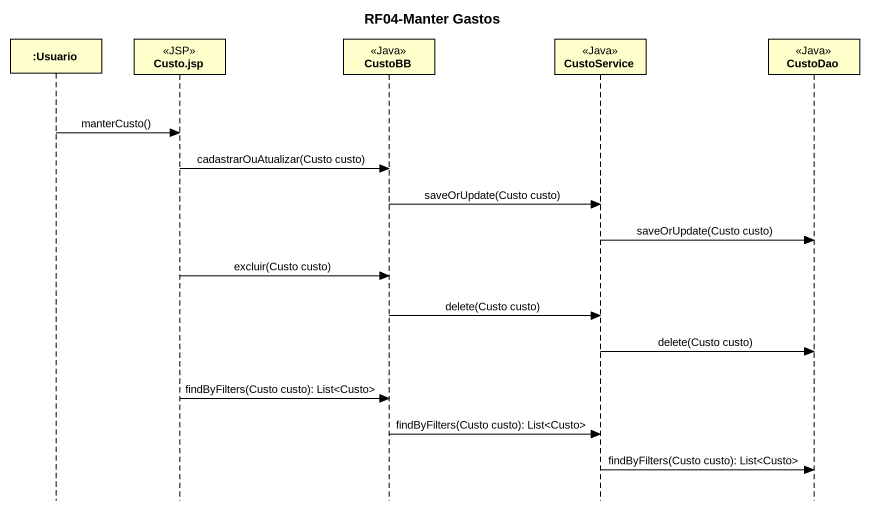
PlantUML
@startuml
title RF04-Manter Gastos
hide footbox
participant ":Usuario" as Usuario
participant "Custo.jsp" as Custo_jsp <<JSP>>
participant CustoBB <<Java>>
participant CustoService <<Java>>
participant CustoDao <<Java>>

Usuario -> Custo_jsp : manterCusto()
Custo_jsp -> CustoBB : cadastrarOuAtualizar(Custo custo)
CustoBB -> CustoService : saveOrUpdate(Custo custo)
CustoService -> CustoDao : saveOrUpdate(Custo custo)
Custo_jsp -> CustoBB : excluir(Custo custo)
CustoBB -> CustoService : delete(Custo custo)
CustoService -> CustoDao : delete(Custo custo)
Custo_jsp -> CustoBB : findByFilters(Custo custo): List<Custo>
CustoBB -> CustoService : findByFilters(Custo custo): List<Custo>
CustoService -> CustoDao : findByFilters(Custo custo): List<Custo>
@enduml
